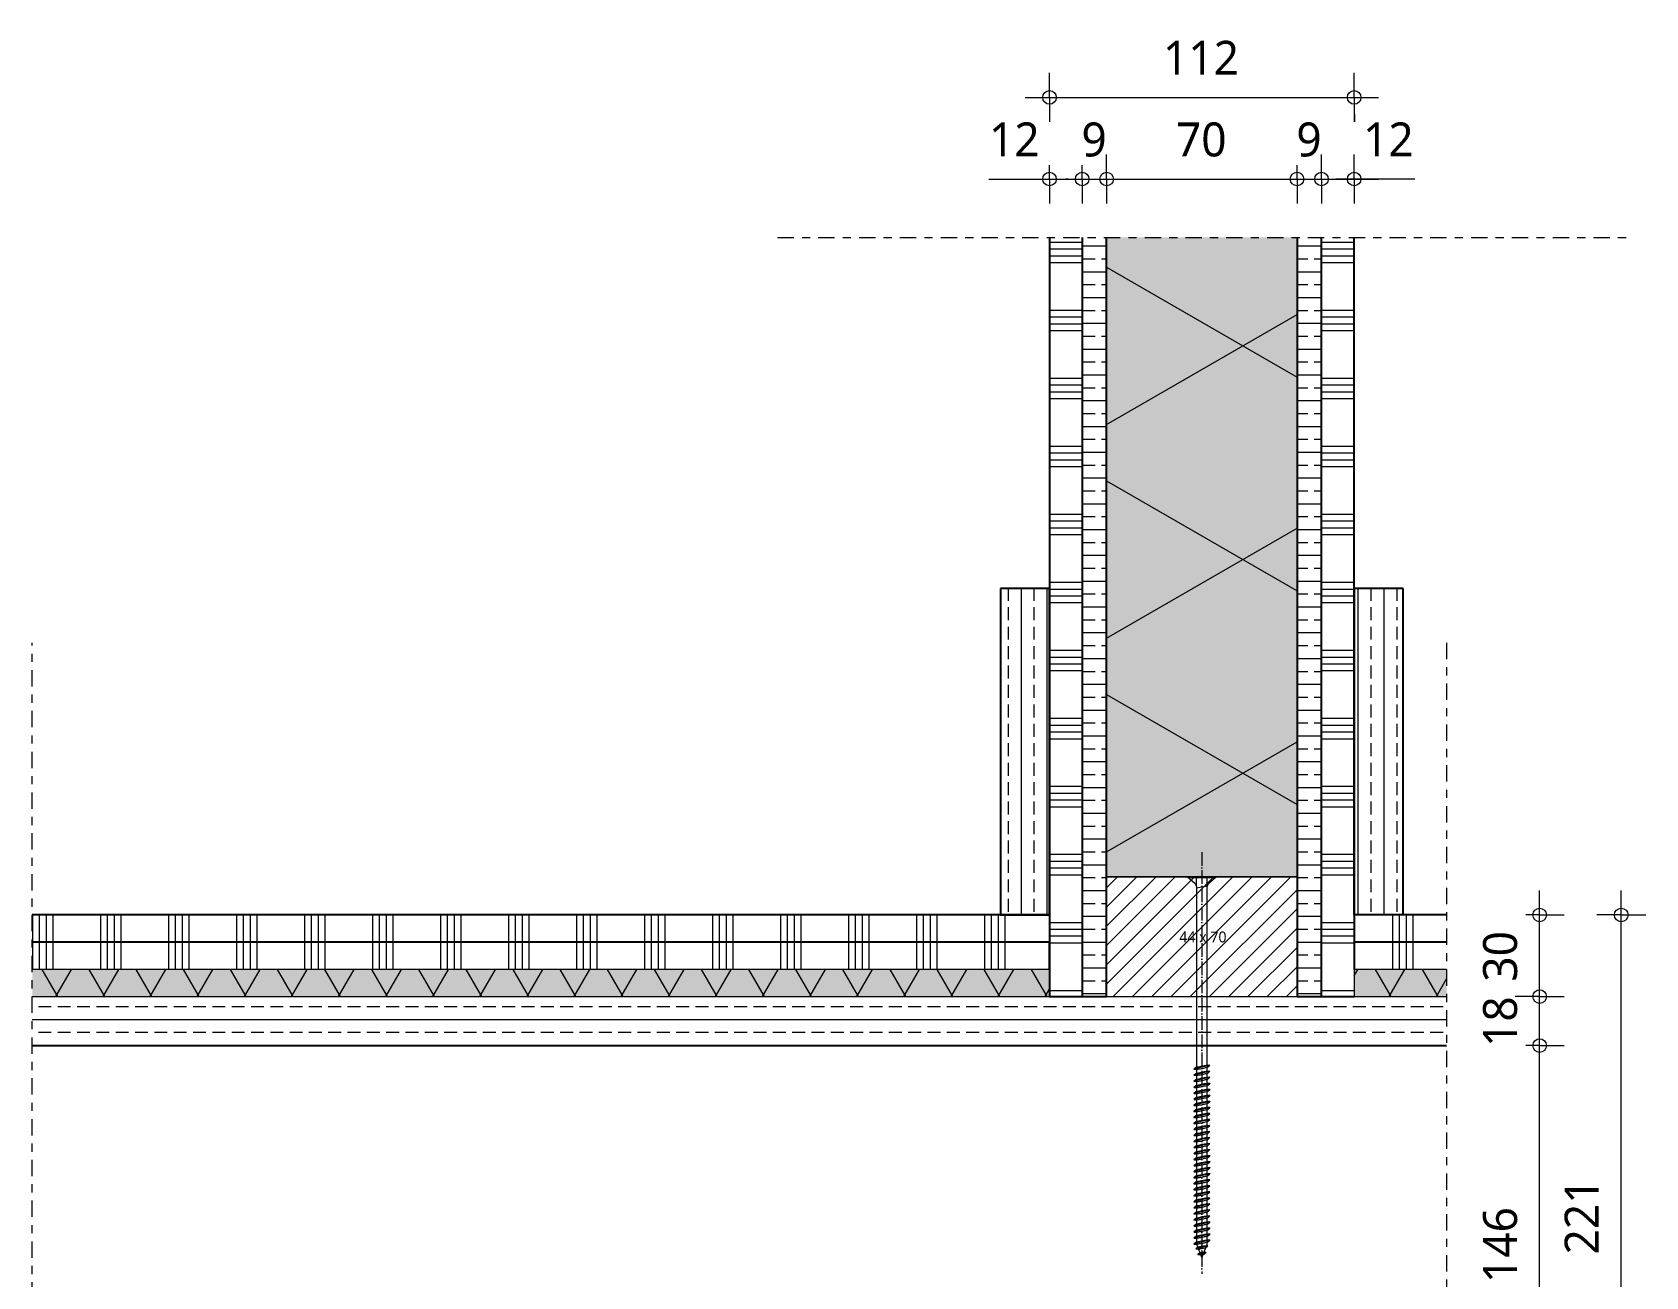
# Model space of a CAD drawing. Header units: millimetres. Extents: x 2927 to 18500, y -7154 to 6447.
# Drawn here: x 16010 to 16603, y -1213 to -755 of the extents above; entities that cross this region are included whole.
import ezdxf

# ---------------------------------------------------------------- set-up
doc = ezdxf.new("R2010")
doc.units = ezdxf.units.MM
doc.linetypes.add('MV_center', pattern=[15, 6, -3, 3, -3])
doc.linetypes.add('MV_hartlijn_staal', pattern=[6.6, 5, -0.8, 0, -0.8])
for name, color, linetype, lineweight in [('A-ANNO-DIMS', 211, 'Continuous', 13), ('A-ANNO-DIMS-5', 211, 'Continuous', 13), ('A-ANNO-NOTE', 131, 'Continuous', 18), ('A-DETL', 90, 'Continuous', 13), ('A-DETL-GENF', 92, 'Continuous', 18), ('A-DETL-MEDM', 33, 'Continuous', 18)]:
    doc.layers.add(name, color=color, linetype=linetype, lineweight=lineweight)
doc.styles.add('Segoe UI_1', font='segoeui.ttf', dxfattribs={"height": 4})
doc.styles.add('Segoe UI_3', font='segoeui.ttf', dxfattribs={"height": 12.5})
doc.dimstyles.new('2_5_mm', dxfattribs={"dimscale": 304.8, "dimtxt": 13.092049, "dimasz": 0.016404, "dimexe": 0.029528, "dimexo": 0.0625, "dimgap": 0.014764, "dimtad": 1, "dimdec": 0, "dimzin": 0, "dimdsep": 46, "dimtxsty": 'Segoe UI_3', "dimblk1": 'DOTBLANK', "dimblk2": 'DOTBLANK', "dimsah": 1, "dimcen": 0.09, "dimdle": 0.029528, "dimazin": 0, "dimtfac": 1, "dimtdec": 4, "dimtix": 1, "dimtmove": 0, "dimatfit": 3, "dimfxl": 0.029528, "dimfxlon": 1, "dimtvp": 1, "dimtfill": 1, "dimtolj": 1, "dimtzin": 0, "dimarcsym": 2})
doc.dimstyles.new('2_5_mm_2', dxfattribs={"dimscale": 304.8, "dimtxt": 13.092049, "dimasz": 0.016404, "dimexe": 0.029528, "dimexo": 0.0625, "dimgap": 0.014764, "dimtad": 1, "dimdec": 0, "dimzin": 0, "dimdsep": 46, "dimtxsty": 'Segoe UI_3', "dimblk1": 'DOTBLANK', "dimblk2": 'DOTBLANK', "dimsah": 1, "dimcen": 0.09, "dimdle": 0.029528, "dimazin": 0, "dimtfac": 1, "dimtdec": 4, "dimtix": 1, "dimtmove": 1, "dimatfit": 3, "dimfxl": 0.029528, "dimfxlon": 1, "dimtvp": 1, "dimtfill": 1, "dimtolj": 1, "dimtzin": 0, "dimarcsym": 2})
pattern_1 = [(90, (10, 0), (-25, 1e-15), []), (90, (12.5, 0), (-25, 1e-15), []), (90, (15, 0), (-25, 1e-15), []), (90, (17.5, 0), (-25, 1e-15), [])]
pattern_2 = [(0, (0, 0), (0, 9.476), []), (0, (0, 4.738), (0, 9.476), [4.738, -2.369])]
pattern_3 = [(0, (0, 10), (0, 25), []), (0, (0, 12.5), (0, 25), []), (0, (0, 15), (0, 25), []), (0, (0, 17.5), (0, 25), [])]
pattern_4 = [(90, (0, 0), (-9.525, 6e-16), []), (90, (4.763, 0), (-9.525, 6e-16), [4.762, -2.381])]

# ---------------------------------------------------------------- blocks, each defined once
blk = doc.blocks.new('42_isolatie - Type 1-4084855-Details Domera')
at = {"layer": 'A-DETL-GENF'}
blk.add_hatch(color=256, dxfattribs=at).paths.add_polyline_path([(470.28, 0.8), (470.28, 10.8), (96.28, 10.8), (96.28, 0.8), (301.43, 0.8)])
at = {"layer": 'A-DETL-GENF', "lineweight": 13}
h = blk.add_hatch(dxfattribs=at)
h.set_pattern_fill('FP_309', color=256, style=0, pattern_type=2)
h.set_pattern_definition([(60, (-2375.531, 120.812), (-12.99038, 7.5), []), (120, (-2375.531, 120.812), (-12.99038, -7.5), [])])
h.paths.add_polyline_path([(470.28, 0.8), (470.28, 10.8), (96.28, 10.8), (96.28, 0.8), (301.43, 0.8)])
at = {"layer": 'A-DETL-GENF'}
for p, q in [((470.28, 10.8), (96.28, 10.8)), ((470.28, 10.8), (96.28, 10.8)), ((470.28, 0.8), (470.28, 10.8)), ((96.28, 0.8), (470.28, 0.8)), ((96.28, 0.8), (470.28, 0.8))]:
    blk.add_line(p, q, dxfattribs=at)
blk = doc.blocks.new('NLRS_00_DI_maskeer - Type 1-4235179-Details Domera')
at = {"layer": 'A-DETL-GENF', "linetype": 'MV_center'}
blk.add_line((-100, 0), (321, 0), dxfattribs=at)
blk = doc.blocks.new('42_isolatie - Type 1-4084856-Details Domera')
at = {"layer": 'A-DETL-GENF'}
blk.add_hatch(color=256, dxfattribs=at).paths.add_polyline_path([(0.28, 0.8), (235.28, 0.8), (235.28, 70.8), (0.28, 70.8)])
at = {"layer": 'A-DETL-GENF', "lineweight": 13}
h = blk.add_hatch(dxfattribs=at)
h.set_pattern_fill('FP_63', color=256, style=0, pattern_type=2)
h.set_pattern_definition([(60, (32.3, 205.2), (-58.89, 34), []), (120, (32.3, 205.2), (-58.89, -34), [])])
h.paths.add_polyline_path([(0.28, 0.8), (235.28, 0.8), (235.28, 70.8), (0.28, 70.8)])
at = {"layer": 'A-DETL-GENF'}
blk.add_line((0.28, 70.8), (0.28, 0.8), dxfattribs=at)
blk = doc.blocks.new('00 hout rechthoekig - 44x70-V289-Details Domera')
at = {"layer": 'A-DETL-GENF', "lineweight": 13}
h = blk.add_hatch(dxfattribs=at)
h.set_pattern_fill('FP_349', color=256, style=0, pattern_type=2)
h.set_pattern_definition([(45, (-16404.834, 1065.764), (-3.5355339, 3.5355339), [])])
h.paths.add_polyline_path([(70, -44), (70, 0), (0, 0), (0, -44)])
at = {"layer": 'A-DETL-MEDM'}
for p, q in [((70, 0), (0, 0)), ((0, -44), (70, -44))]:
    blk.add_line(p, q, dxfattribs=at)
blk = doc.blocks.new('28 schroeven 2D - Verzonken schroef 6_0x140mm-3218139-Details Domera')
at = {"layer": 'A-DETL-GENF', "linetype": 'MV_hartlijn_staal', "lineweight": 13}
blk.add_line((0, 9.1), (0, -145.9), dxfattribs=at)
at = {"layer": 'A-DETL-GENF', "lineweight": 5}
for p, q in [((-5.4, 0), (5.4, 0)), ((-2.54, -2.4), (-5.4, 0)), ((5.4, 0), (2.54, -2.4)), ((-5.04, -0.3), (5.04, -0.3)), ((-2, -4), (2.03, -3.26)), ((-2, -3.55), (-2, -135)), ((2, -135), (2, -3.55)), ((3, -69.24), (-3, -70.64)), ((-3, -70.64), (-2.25, -70)), ((2.25, -69.88), (3, -69.24)), ((3, -71.46), (-3, -72.86)), ((-3, -72.86), (-2.25, -72.22)), ((3, -73.67), (-3, -75.07)), ((-3, -75.07), (-2.25, -74.43)), ((3, -75.89), (-3, -77.29)), ((-3, -77.29), (-2.25, -76.65)), ((2.25, -72.1), (3, -71.46)), ((2.25, -74.31), (3, -73.67)), ((2.25, -76.53), (3, -75.89)), ((3, -78.11), (-3, -79.5)), ((-3, -79.5), (-2.25, -78.86)), ((3, -80.32), (-3, -81.72)), ((-3, -81.72), (-2.25, -81.08)), ((3, -82.54), (-3, -83.93)), ((2.25, -78.75), (3, -78.11)), ((2.25, -80.96), (3, -80.32)), ((2.25, -83.18), (3, -82.54)), ((-3, -83.93), (-2.25, -83.29)), ((3, -84.75), (-3, -86.15)), ((-3, -86.15), (-2.25, -85.51)), ((3, -86.97), (-3, -88.37)), ((-3, -88.37), (-2.25, -87.73)), ((2.25, -85.39), (3, -84.75)), ((2.25, -87.61), (3, -86.97)), ((3, -89.18), (-3, -90.58)), ((-3, -90.58), (-2.25, -89.94)), ((3, -91.4), (-3, -92.8)), ((-3, -92.8), (-2.25, -92.16)), ((3, -93.62), (-3, -95.01)), ((-3, -95.01), (-2.25, -94.37)), ((2.25, -89.82), (3, -89.18)), ((2.25, -92.04), (3, -91.4)), ((2.25, -94.26), (3, -93.62)), ((3, -95.83), (-3, -97.23)), ((-3, -97.23), (-2.25, -96.59)), ((3, -98.05), (-3, -99.44)), ((-3, -99.44), (-2.25, -98.8)), ((3, -100.26), (-3, -101.66)), ((2.25, -96.47), (3, -95.83)), ((2.25, -98.69), (3, -98.05)), ((2.25, -100.9), (3, -100.26)), ((-3, -101.66), (-2.25, -101.02)), ((3, -102.48), (-3, -103.87)), ((-3, -103.87), (-2.25, -103.23)), ((3, -104.69), (-3, -106.09)), ((-3, -106.09), (-2.25, -105.45)), ((2.25, -103.12), (3, -102.48)), ((2.25, -105.33), (3, -104.69)), ((3, -106.91), (-3, -108.31)), ((-3, -108.31), (-2.25, -107.67)), ((3, -109.12), (-3, -110.52)), ((-3, -110.52), (-2.25, -109.88)), ((3, -111.34), (-3, -112.74)), ((-3, -112.74), (-2.25, -112.1)), ((2.25, -107.55), (3, -106.91)), ((2.25, -109.76), (3, -109.12)), ((2.25, -111.98), (3, -111.34)), ((3, -113.56), (-3, -114.95)), ((-3, -114.95), (-2.25, -114.31)), ((3, -115.77), (-3, -117.17)), ((-3, -117.17), (-2.25, -116.53)), ((3, -117.99), (-3, -119.38)), ((2.25, -114.2), (3, -113.56)), ((2.25, -116.41), (3, -115.77)), ((2.25, -118.63), (3, -117.99)), ((-3, -119.38), (-2.25, -118.74)), ((3, -120.2), (-3, -121.6)), ((-3, -121.6), (-2.25, -120.96)), ((3, -122.42), (-3, -123.82)), ((-3, -123.82), (-2.25, -123.18)), ((2.25, -120.84), (3, -120.2)), ((2.25, -123.06), (3, -122.42)), ((3, -124.63), (-3, -126.03)), ((-3, -126.03), (-2.25, -125.39)), ((3, -126.85), (-3, -128.25)), ((-3, -128.25), (-2.25, -127.61)), ((3, -129.07), (-3, -130.46)), ((-3, -130.46), (-2.25, -129.82)), ((2.25, -125.27), (3, -124.63)), ((2.25, -127.49), (3, -126.85)), ((2.25, -129.71), (3, -129.07)), ((3, -131.28), (-3, -132.68)), ((-3, -132.68), (-2.25, -132.04)), ((3, -133.5), (-3, -134.89)), ((-3, -134.89), (-2.25, -134.25)), ((2.26, -135.61), (-2.26, -136.66)), ((-2.26, -136.66), (-1.51, -136.02)), ((-2, -135), (0, -140)), ((0, -140), (2, -135)), ((1.51, -136.25), (2.26, -135.61)), ((2.25, -131.92), (3, -131.28)), ((2.25, -134.14), (3, -133.5)), ((1.52, -138), (-1.52, -138.71)), ((-1.52, -138.71), (-0.77, -138.07)), ((0.77, -138.64), (1.52, -138))]:
    blk.add_line(p, q, dxfattribs=at)
at = {"layer": 'A-DETL-GENF'}
for p, q in [((-2, -3.55), (-2, 0)), ((2, -3.55), (2, 0))]:
    blk.add_line(p, q, dxfattribs=at)
at = {"layer": 'A-DETL-GENF', "lineweight": 5}
for centre, start, end in [((-3.5, -3.55), 360, 50), ((3.5, -3.55), 130, 180)]:
    blk.add_arc(centre, 1.5, start, end, dxfattribs=at)
for points in [[(-3, -70.64), (-2.17, -70.99), (2.25, -69.88)], [(-2.25, -70), (2.66, -68.91), (3, -69.24)], [(-3, -72.86), (-2.17, -73.2), (2.25, -72.1)], [(-3, -75.07), (-2.17, -75.42), (2.25, -74.31)], [(-3, -77.29), (-2.17, -77.63), (2.25, -76.53)], [(-2.25, -72.22), (2.66, -71.12), (3, -71.46)], [(-2.25, -74.43), (2.66, -73.34), (3, -73.67)], [(-2.25, -76.65), (2.66, -75.55), (3, -75.89)], [(-3, -79.5), (-2.17, -79.85), (2.25, -78.75)], [(-3, -81.72), (-2.17, -82.07), (2.25, -80.96)], [(-2.25, -78.86), (2.66, -77.77), (3, -78.11)], [(-2.25, -81.08), (2.66, -79.98), (3, -80.32)], [(-2.25, -83.29), (2.66, -82.2), (3, -82.54)], [(-3, -83.93), (-2.17, -84.28), (2.25, -83.18)], [(-3, -86.15), (-2.17, -86.5), (2.25, -85.39)], [(-3, -88.37), (-2.17, -88.71), (2.25, -87.61)], [(-2.25, -85.51), (2.66, -84.42), (3, -84.75)], [(-2.25, -87.73), (2.66, -86.63), (3, -86.97)], [(-3, -90.58), (-2.17, -90.93), (2.25, -89.82)], [(-3, -92.8), (-2.17, -93.14), (2.25, -92.04)], [(-3, -95.01), (-2.17, -95.36), (2.25, -94.26)], [(-2.25, -89.94), (2.66, -88.85), (3, -89.18)], [(-2.25, -92.16), (2.66, -91.06), (3, -91.4)], [(-2.25, -94.37), (2.66, -93.28), (3, -93.62)], [(-3, -97.23), (-2.17, -97.57), (2.25, -96.47)], [(-3, -99.44), (-2.17, -99.79), (2.25, -98.69)], [(-2.25, -96.59), (2.66, -95.49), (3, -95.83)], [(-2.25, -98.8), (2.66, -97.71), (3, -98.05)], [(-2.25, -101.02), (2.66, -99.93), (3, -100.26)], [(-3, -101.66), (-2.17, -102.01), (2.25, -100.9)], [(-3, -103.87), (-2.17, -104.22), (2.25, -103.12)], [(-3, -106.09), (-2.17, -106.44), (2.25, -105.33)], [(-2.25, -103.23), (2.66, -102.14), (3, -102.48)], [(-2.25, -105.45), (2.66, -104.36), (3, -104.69)], [(-3, -108.31), (-2.17, -108.65), (2.25, -107.55)], [(-3, -110.52), (-2.17, -110.87), (2.25, -109.76)], [(-3, -112.74), (-2.17, -113.08), (2.25, -111.98)], [(-2.25, -107.67), (2.66, -106.57), (3, -106.91)], [(-2.25, -109.88), (2.66, -108.79), (3, -109.12)], [(-2.25, -112.1), (2.66, -111), (3, -111.34)], [(-3, -114.95), (-2.17, -115.3), (2.25, -114.2)], [(-3, -117.17), (-2.17, -117.52), (2.25, -116.41)], [(-3, -119.38), (-2.17, -119.73), (2.25, -118.63)], [(-2.25, -114.31), (2.66, -113.22), (3, -113.56)], [(-2.25, -116.53), (2.66, -115.44), (3, -115.77)], [(-2.25, -118.74), (2.66, -117.65), (3, -117.99)], [(-3, -121.6), (-2.17, -121.95), (2.25, -120.84)], [(-3, -123.82), (-2.17, -124.16), (2.25, -123.06)], [(-2.25, -120.96), (2.66, -119.87), (3, -120.2)], [(-2.25, -123.18), (2.66, -122.08), (3, -122.42)], [(-2.25, -125.39), (2.66, -124.3), (3, -124.63)], [(-3, -126.03), (-2.17, -126.38), (2.25, -125.27)], [(-3, -128.25), (-2.17, -128.59), (2.25, -127.49)], [(-3, -130.46), (-2.17, -130.81), (2.25, -129.71)], [(-2.25, -127.61), (2.66, -126.51), (3, -126.85)], [(-2.25, -129.82), (2.66, -128.73), (3, -129.07)], [(-3, -132.68), (-2.17, -133.03), (2.25, -131.92)], [(-3, -134.89), (-2.17, -135.24), (2.25, -134.14)], [(-2.26, -136.66), (-1.67, -136.92), (1.51, -136.25)], [(-2.25, -132.04), (2.66, -130.94), (3, -131.28)], [(-2.25, -134.25), (2.66, -133.16), (3, -133.5)], [(-1.51, -136.02), (2.02, -135.36), (2.26, -135.61)], [(-1.52, -138.71), (-1.18, -138.9), (0.77, -138.64)], [(-0.77, -138.07), (1.39, -137.84), (1.52, -138)]]:
    blk.add_open_spline(points, degree=2, dxfattribs=at)
blk = doc.blocks.new('NLRS_00_DI_maskeer - Type 1-4234802-Details Domera')
at = {"layer": 'A-DETL-GENF', "linetype": 'MV_center'}
blk.add_line((212, 0), (-100, 0), dxfattribs=at)
blk = doc.blocks.new('42_isolatie - Type 1-4084893-Details Domera')
at = {"layer": 'A-DETL-GENF'}
blk.add_hatch(color=256, dxfattribs=at).paths.add_polyline_path([(159.28, -0.8), (159.28, -10.8), (193.28, -10.8), (193.28, -0.8)])
at = {"layer": 'A-DETL-GENF', "lineweight": 13}
h = blk.add_hatch(dxfattribs=at)
h.set_pattern_fill('FP_56', color=256, style=0, pattern_type=2)
h.set_pattern_definition([(300, (-2375.531, -120.812), (-12.99038, -7.5), []), (240, (-2375.531, -120.812), (-12.99038, 7.5), [])])
h.paths.add_polyline_path([(159.28, -0.8), (159.28, -10.8), (193.28, -10.8), (193.28, -0.8)])
at = {"layer": 'A-DETL-GENF'}
for p, q in [((193.28, -0.8), (159.28, -0.8)), ((193.28, -0.8), (159.28, -0.8)), ((193.28, -10.8), (193.28, -0.8)), ((193.28, -10.8), (193.28, -0.8)), ((159.28, -10.8), (193.28, -10.8)), ((159.28, -10.8), (193.28, -10.8))]:
    blk.add_line(p, q, dxfattribs=at)
blk = doc.blocks.new('NLRS_00_DI_maskeer - Type 1-4235177-Details Domera')
at = {"layer": 'A-DETL-GENF', "linetype": 'MV_center'}
blk.add_line((321, 0), (-100, 0), dxfattribs=at)
blk = doc.blocks.new('DIMBLOCK317-Details Domera')
at = {"layer": 'A-ANNO-DIMS-5'}
for p, q in [((16564.03, -1127.76), (16555.03, -1127.76)), ((16564.03, -1273.76), (16564.03, -1127.76)), ((16564.03, -1127.76), (16573.03, -1127.76)), ((16564.03, -1273.76), (16555.03, -1273.76)), ((16564.03, -1273.76), (16573.03, -1273.76))]:
    blk.add_line(p, q, dxfattribs=at)
for centre in [(16564.03, -1127.76), (16564.03, -1273.76)]:
    blk.add_circle(centre, 2.5, dxfattribs=at)
at = {"layer": 'A-ANNO-DIMS-5', "color": 0, "insert": (16543.22, -1215.05), "char_height": 12.5, "width": 34.2774, "attachment_point": 1, "rotation": 90, "line_spacing_factor": 1.142579, "style": 'Segoe UI_3', "bg_fill": 3, "box_fill_scale": 1.25, "bg_fill_color": 9, "bg_fill_true_color": 13158600, "bg_fill_transparency": 0}
blk.add_mtext('146', dxfattribs=at)
blk = doc.blocks.new('_DotBlank')
at = {"color": 0, "linetype": 'ByBlock', "lineweight": -2}
blk.add_line((-0.5, 0), (-1, 0), dxfattribs=at)
blk.add_circle((0, 0), 0.5, dxfattribs=at)
blk = doc.blocks.new('DIMBLOCK318-Details Domera')
at = {"layer": 'A-ANNO-DIMS-5'}
for p, q in [((16564.03, -1109.76), (16555.03, -1109.76)), ((16564.03, -1127.76), (16564.03, -1109.76)), ((16564.03, -1109.76), (16573.03, -1109.76)), ((16564.03, -1127.76), (16555.03, -1127.76)), ((16564.03, -1127.76), (16573.03, -1127.76))]:
    blk.add_line(p, q, dxfattribs=at)
for centre in [(16564.03, -1109.76), (16564.03, -1127.76)]:
    blk.add_circle(centre, 2.5, dxfattribs=at)
at = {"layer": 'A-ANNO-DIMS-5', "color": 0, "insert": (16543.22, -1128.29), "char_height": 12.5, "width": 22.8516, "attachment_point": 1, "rotation": 90, "line_spacing_factor": 1.142579, "style": 'Segoe UI_3', "bg_fill": 3, "box_fill_scale": 1.25, "bg_fill_color": 9, "bg_fill_true_color": 13158600, "bg_fill_transparency": 0}
blk.add_mtext('18', dxfattribs=at)
blk = doc.blocks.new('DIMBLOCK319-Details Domera')
at = {"layer": 'A-ANNO-DIMS-5'}
for p, q in [((16564.03, -1109.76), (16564.03, -1070.76)), ((16564.03, -1079.76), (16555.03, -1079.76)), ((16564.03, -1079.76), (16573.03, -1079.76)), ((16564.03, -1109.76), (16555.03, -1109.76)), ((16564.03, -1109.76), (16573.03, -1109.76))]:
    blk.add_line(p, q, dxfattribs=at)
for centre in [(16564.03, -1079.76), (16564.03, -1109.76)]:
    blk.add_circle(centre, 2.5, dxfattribs=at)
at = {"layer": 'A-ANNO-DIMS-5', "color": 0, "insert": (16543.22, -1104.29), "char_height": 12.5, "width": 22.8516, "attachment_point": 1, "rotation": 90, "line_spacing_factor": 1.142579, "style": 'Segoe UI_3', "bg_fill": 3, "box_fill_scale": 1.25, "bg_fill_color": 9, "bg_fill_true_color": 13158600, "bg_fill_transparency": 0}
blk.add_mtext('30', dxfattribs=at)
blk = doc.blocks.new('DIMBLOCK348-Details Domera')
at = {"layer": 'A-ANNO-DIMS-5'}
for p, q in [((16383.83, -809.32), (16383.83, -800.32)), ((16395.83, -809.32), (16395.83, -800.32)), ((16361.58, -809.32), (16390.63, -809.32)), ((16374.83, -809.32), (16395.83, -809.32)), ((16383.83, -809.32), (16383.83, -818.32)), ((16390.63, -809.32), (16389.83, -809.32)), ((16395.83, -809.32), (16395.83, -818.32))]:
    blk.add_line(p, q, dxfattribs=at)
for centre in [(16383.83, -809.32), (16395.83, -809.32)]:
    blk.add_circle(centre, 2.5, dxfattribs=at)
at = {"layer": 'A-ANNO-DIMS-5', "color": 0, "insert": (16361.58, -788.51), "char_height": 12.5, "width": 22.8516, "attachment_point": 1, "line_spacing_factor": 1.142579, "style": 'Segoe UI_3', "bg_fill": 3, "box_fill_scale": 1.25, "bg_fill_color": 9, "bg_fill_true_color": 13158600, "bg_fill_transparency": 0}
blk.add_mtext('12', dxfattribs=at)
blk = doc.blocks.new('DIMBLOCK349-Details Domera')
at = {"layer": 'A-ANNO-DIMS-5'}
for p, q in [((16395.83, -809.32), (16395.83, -800.32)), ((16404.83, -809.32), (16404.83, -800.32)), ((16395.83, -809.32), (16404.83, -809.32)), ((16395.83, -809.32), (16395.83, -818.32)), ((16404.83, -809.32), (16404.83, -818.32))]:
    blk.add_line(p, q, dxfattribs=at)
for centre in [(16395.83, -809.32), (16404.83, -809.32)]:
    blk.add_circle(centre, 2.5, dxfattribs=at)
at = {"layer": 'A-ANNO-DIMS-5', "color": 0, "insert": (16395.57, -788.51), "char_height": 12.5, "width": 11.4258, "attachment_point": 1, "line_spacing_factor": 1.142579, "style": 'Segoe UI_3', "bg_fill": 3, "box_fill_scale": 1.25, "bg_fill_color": 9, "bg_fill_true_color": 13158600, "bg_fill_transparency": 0}
blk.add_mtext('9', dxfattribs=at)
blk = doc.blocks.new('DIMBLOCK350-Details Domera')
at = {"layer": 'A-ANNO-DIMS-5'}
for p, q in [((16404.83, -809.32), (16404.83, -800.32)), ((16474.83, -809.32), (16474.83, -800.32)), ((16404.83, -809.32), (16474.83, -809.32)), ((16404.83, -809.32), (16404.83, -818.32)), ((16474.83, -809.32), (16474.83, -818.32))]:
    blk.add_line(p, q, dxfattribs=at)
for centre in [(16404.83, -809.32), (16474.83, -809.32)]:
    blk.add_circle(centre, 2.5, dxfattribs=at)
at = {"layer": 'A-ANNO-DIMS-5', "color": 0, "insert": (16430.31, -788.51), "char_height": 12.5, "width": 22.8516, "attachment_point": 1, "line_spacing_factor": 1.142579, "style": 'Segoe UI_3', "bg_fill": 3, "box_fill_scale": 1.25, "bg_fill_color": 9, "bg_fill_true_color": 13158600, "bg_fill_transparency": 0}
blk.add_mtext('70', dxfattribs=at)
blk = doc.blocks.new('DIMBLOCK351-Details Domera')
at = {"layer": 'A-ANNO-DIMS-5'}
for p, q in [((16474.83, -809.32), (16474.83, -800.32)), ((16483.83, -809.32), (16483.83, -800.32)), ((16474.83, -809.32), (16483.83, -809.32)), ((16474.83, -809.32), (16474.83, -818.32)), ((16483.83, -809.32), (16483.83, -818.32))]:
    blk.add_line(p, q, dxfattribs=at)
for centre in [(16474.83, -809.32), (16483.83, -809.32)]:
    blk.add_circle(centre, 2.5, dxfattribs=at)
at = {"layer": 'A-ANNO-DIMS-5', "color": 0, "insert": (16474.57, -788.51), "char_height": 12.5, "width": 11.4258, "attachment_point": 1, "line_spacing_factor": 1.142579, "style": 'Segoe UI_3', "bg_fill": 3, "box_fill_scale": 1.25, "bg_fill_color": 9, "bg_fill_true_color": 13158600, "bg_fill_transparency": 0}
blk.add_mtext('9', dxfattribs=at)
blk = doc.blocks.new('DIMBLOCK352-Details Domera')
at = {"layer": 'A-ANNO-DIMS-5'}
for p, q in [((16483.83, -809.32), (16483.83, -800.32)), ((16495.83, -809.32), (16495.83, -800.32)), ((16483.83, -809.32), (16504.83, -809.32)), ((16483.83, -809.32), (16483.83, -818.32)), ((16489.1, -809.32), (16489.83, -809.32)), ((16518.14, -809.32), (16489.1, -809.32)), ((16495.83, -809.32), (16495.83, -818.32))]:
    blk.add_line(p, q, dxfattribs=at)
for centre in [(16483.83, -809.32), (16495.83, -809.32)]:
    blk.add_circle(centre, 2.5, dxfattribs=at)
at = {"layer": 'A-ANNO-DIMS-5', "color": 0, "insert": (16499.1, -788.51), "char_height": 12.5, "width": 22.8516, "attachment_point": 1, "line_spacing_factor": 1.142579, "style": 'Segoe UI_3', "bg_fill": 3, "box_fill_scale": 1.25, "bg_fill_color": 9, "bg_fill_true_color": 13158600, "bg_fill_transparency": 0}
blk.add_mtext('12', dxfattribs=at)
blk = doc.blocks.new('DIMBLOCK367-Details Domera')
at = {"layer": 'A-ANNO-DIMS-5'}
for p, q in [((16383.83, -779.32), (16383.83, -770.32)), ((16495.83, -779.32), (16495.83, -770.32)), ((16374.83, -779.32), (16504.83, -779.32)), ((16383.83, -779.32), (16383.83, -788.32)), ((16495.83, -779.32), (16495.83, -788.32))]:
    blk.add_line(p, q, dxfattribs=at)
for centre in [(16383.83, -779.32), (16495.83, -779.32)]:
    blk.add_circle(centre, 2.5, dxfattribs=at)
at = {"layer": 'A-ANNO-DIMS-5', "color": 0, "insert": (16425.55, -758.51), "char_height": 12.5, "width": 34.2774, "attachment_point": 1, "line_spacing_factor": 1.142579, "style": 'Segoe UI_3', "bg_fill": 3, "box_fill_scale": 1.25, "bg_fill_color": 9, "bg_fill_true_color": 13158600, "bg_fill_transparency": 0}
blk.add_mtext('112', dxfattribs=at)
blk = doc.blocks.new('DIMBLOCK368-Details Domera')
at = {"layer": 'A-ANNO-DIMS-5'}
for p, q in [((16594.03, -1309.76), (16594.03, -1070.76)), ((16594.03, -1079.76), (16585.03, -1079.76)), ((16594.03, -1079.76), (16603.03, -1079.76)), ((16594.03, -1300.76), (16585.03, -1300.76)), ((16594.03, -1300.76), (16603.03, -1300.76))]:
    blk.add_line(p, q, dxfattribs=at)
for centre in [(16594.03, -1079.76), (16594.03, -1300.76)]:
    blk.add_circle(centre, 2.5, dxfattribs=at)
at = {"layer": 'A-ANNO-DIMS-5', "color": 0, "insert": (16573.22, -1204.55), "char_height": 12.5, "width": 34.2774, "attachment_point": 1, "rotation": 90, "line_spacing_factor": 1.142579, "style": 'Segoe UI_3', "bg_fill": 3, "box_fill_scale": 1.25, "bg_fill_color": 9, "bg_fill_true_color": 13158600, "bg_fill_transparency": 0}
blk.add_mtext('221', dxfattribs=at)

msp = doc.modelspace()

# ---------------------------------------------------------------- hatches: boundary and pattern name
at = {"layer": 'A-DETL-GENF', "lineweight": 13}
h = msp.add_hatch(dxfattribs=at)
h.set_pattern_fill('FP_144', color=253, style=0, pattern_type=2)
h.set_pattern_definition(pattern_3)
h.paths.add_polyline_path([(16395.83, -1109.76), (16395.83, -830.76), (16383.83, -830.76), (16383.83, -1109.76)])
h = msp.add_hatch(dxfattribs=at)
h.set_pattern_fill('FP_4', color=250, style=0, pattern_type=2)
h.set_pattern_definition(pattern_2)
h.paths.add_polyline_path([(16404.83, -1109.76), (16404.83, -830.76), (16395.83, -830.76), (16395.83, -1109.76)])
h = msp.add_hatch(dxfattribs=at)
h.set_pattern_fill('FP_4', color=250, style=0, pattern_type=2)
h.set_pattern_definition(pattern_2)
h.paths.add_polyline_path([(16483.83, -1109.76), (16483.83, -830.76), (16474.83, -830.76), (16474.83, -1109.76)])
h = msp.add_hatch(dxfattribs=at)
h.set_pattern_fill('FP_144', color=253, style=0, pattern_type=2)
h.set_pattern_definition(pattern_3)
h.paths.add_polyline_path([(16495.83, -1109.76), (16495.83, -830.76), (16483.83, -830.76), (16483.83, -1109.76)])
h = msp.add_hatch(dxfattribs=at)
h.set_pattern_fill('FP_253', color=250, style=0, pattern_type=2)
h.set_pattern_definition(pattern_4)
h.paths.add_polyline_path([(16383.83, -1079.76), (16383.83, -959.76), (16365.83, -959.76), (16365.83, -1079.76)])
h = msp.add_hatch(dxfattribs=at)
h.set_pattern_fill('FP_253', color=250, style=0, pattern_type=2)
h.set_pattern_definition(pattern_4)
h.paths.add_polyline_path([(16513.83, -1079.76), (16513.83, -959.76), (16495.83, -959.76), (16495.83, -1079.76)])
h = msp.add_hatch(dxfattribs=at)
h.set_pattern_fill('FP_6', color=253, style=0, pattern_type=2)
h.set_pattern_definition(pattern_1)
h.paths.add_polyline_path([(16383.83, -1089.76), (16383.83, -1079.76), (16009.83, -1079.76), (16009.83, -1089.76), (16214.99, -1089.76)])
h = msp.add_hatch(dxfattribs=at)
h.set_pattern_fill('FP_6', color=253, style=0, pattern_type=2)
h.set_pattern_definition(pattern_1)
h.paths.add_polyline_path([(16495.83, -1089.76), (16529.83, -1089.76), (16529.83, -1079.76), (16495.83, -1079.76)])
h = msp.add_hatch(dxfattribs=at)
h.set_pattern_fill('FP_6', color=253, style=0, pattern_type=2)
h.set_pattern_definition(pattern_1)
h.paths.add_polyline_path([(16383.83, -1099.76), (16383.83, -1089.76), (16009.83, -1089.76), (16009.83, -1099.76), (16214.99, -1099.76)])
h = msp.add_hatch(dxfattribs=at)
h.set_pattern_fill('FP_6', color=253, style=0, pattern_type=2)
h.set_pattern_definition(pattern_1)
h.paths.add_polyline_path([(16495.83, -1099.76), (16529.83, -1099.76), (16529.83, -1089.76), (16495.83, -1089.76)])
h = msp.add_hatch(dxfattribs=at)
h.set_pattern_fill('FP_4', color=250, style=0, pattern_type=2)
h.set_pattern_definition(pattern_2)
h.paths.add_polyline_path([(16495.83, -1127.76), (16529.83, -1127.76), (16529.83, -1109.76), (16009.83, -1109.76), (16009.83, -1127.76), (16483.83, -1127.76)])

# ---------------------------------------------------------------- linework, layer by layer
at = {"layer": 'A-DETL', "lineweight": 25}
for p, q in [((16383.83, -830.76), (16383.83, -1109.76)), ((16395.83, -830.76), (16395.83, -1109.76)), ((16404.83, -1109.76), (16404.83, -830.76)), ((16474.83, -830.76), (16474.83, -1109.76)), ((16483.83, -1109.76), (16483.83, -830.76)), ((16495.83, -1079.76), (16495.83, -830.76)), ((16383.83, -959.76), (16365.83, -959.76)), ((16365.83, -959.76), (16365.83, -1079.76)), ((16383.83, -1079.76), (16383.83, -959.76)), ((16495.83, -959.76), (16495.83, -1079.76)), ((16513.83, -959.76), (16495.83, -959.76)), ((16513.83, -1079.76), (16513.83, -959.76)), ((16383.83, -1079.76), (16009.83, -1079.76)), ((16365.83, -1079.76), (16383.83, -1079.76)), ((16529.83, -1079.76), (16495.83, -1079.76)), ((16495.83, -1079.76), (16495.83, -1089.76)), ((16383.83, -1089.76), (16009.83, -1089.76)), ((16383.83, -1099.76), (16383.83, -1089.76)), ((16529.83, -1089.76), (16495.83, -1089.76)), ((16495.83, -1089.76), (16495.83, -1099.76)), ((16383.83, -1109.76), (16395.83, -1109.76)), ((16395.83, -1109.76), (16404.83, -1109.76)), ((16474.83, -1109.76), (16483.83, -1109.76)), ((16483.83, -1109.76), (16495.83, -1109.76)), ((16009.83, -1127.76), (16529.83, -1127.76))]:
    msp.add_line(p, q, dxfattribs=at)

# ---------------------------------------------------------------- block references
at = {"layer": 'A-DETL-GENF', "linetype": 'MV_center'}
for name, p, rotation in [('NLRS_00_DI_maskeer - Type 1-4234802-Details Domera', (16495.83, -830.76), 180), ('NLRS_00_DI_maskeer - Type 1-4235179-Details Domera', (16009.83, -1300.76), 89.99999999999991), ('NLRS_00_DI_maskeer - Type 1-4235177-Details Domera', (16529.83, -1300.76), 90.0000000000001)]:
    msp.add_blockref(name, p, dxfattribs=dict(at, rotation=rotation))
at = {"layer": 'A-DETL-GENF'}
for name, p, rotation in [('42_isolatie - Type 1-4084856-Details Domera', (16475.63, -1066.04), 89.99999999999991), ('42_isolatie - Type 1-4084893-Details Domera', (16689.11, -1110.56), 180)]:
    msp.add_blockref(name, p, dxfattribs=dict(at, rotation=rotation))
for name, p in [('28 schroeven 2D - Verzonken schroef 6_0x140mm-3218139-Details Domera', (16439.83, -1065.76)), ('42_isolatie - Type 1-4084855-Details Domera', (15913.56, -1110.56))]:
    msp.add_blockref(name, p, dxfattribs=at)
at = {"layer": 'A-DETL-MEDM'}
msp.add_blockref('00 hout rechthoekig - 44x70-V289-Details Domera', (16404.83, -1065.76), dxfattribs=at)

# ---------------------------------------------------------------- texts
at = {"layer": 'A-ANNO-NOTE', "lineweight": 13, "insert": (16431.53, -1085.85), "char_height": 4, "width": 23.6498, "attachment_point": 1, "style": 'Segoe UI_1'}
msp.add_mtext('44 x 70', dxfattribs=at)

# ---------------------------------------------------------------- dimensions: what is measured, and where the dimension line sits
at = {"layer": 'A-ANNO-DIMS'}
dim = msp.add_linear_dim(base=(16395.83, -809.32), p1=(16383.83, -818.32), p2=(16395.83, -818.32), dimstyle='2_5_mm_2', override={"dimpost": '<>', "dimfxl": 12}, dxfattribs=at)
dim.commit()
dim.dimension.update_dxf_attribs({"geometry": 'DIMBLOCK348-Details Domera', "text_midpoint": (16373.01, -796.84), "dimtype": 160})
dim = msp.add_linear_dim(base=(16564.03, -1127.76), p1=(16555.03, -1273.76), p2=(16555.03, -1127.76), angle=90, dimstyle='2_5_mm', override={"dimpost": '<>', "dimfxl": 146}, dxfattribs=at)
dim.commit()
dim.dimension.update_dxf_attribs({"geometry": 'DIMBLOCK317-Details Domera', "text_midpoint": (16553.03, -1200.76)})

# ---------------------------------------------------------------- next in the draw order: dimensions: what is measured, and where the dimension line sits
dim = msp.add_linear_dim(base=(16404.83, -809.32), p1=(16395.83, -818.32), p2=(16404.83, -818.32), dimstyle='2_5_mm', override={"dimpost": '<>', "dimfxl": 9}, dxfattribs=at)
dim.commit()
dim.dimension.update_dxf_attribs({"geometry": 'DIMBLOCK349-Details Domera', "text_midpoint": (16400.33, -798.35)})
dim = msp.add_linear_dim(base=(16564.03, -1109.76), p1=(16555.03, -1127.76), p2=(16555.03, -1109.76), angle=90, dimstyle='2_5_mm', override={"dimpost": '<>', "dimfxl": 18}, dxfattribs=at)
dim.commit()
dim.dimension.update_dxf_attribs({"geometry": 'DIMBLOCK318-Details Domera', "text_midpoint": (16553.04, -1118.76)})

# ---------------------------------------------------------------- next in the draw order: dimensions: what is measured, and where the dimension line sits
dim = msp.add_linear_dim(base=(16474.83, -809.32), p1=(16404.83, -818.32), p2=(16474.83, -818.32), dimstyle='2_5_mm', override={"dimpost": '<>', "dimfxl": 70}, dxfattribs=at)
dim.commit()
dim.dimension.update_dxf_attribs({"geometry": 'DIMBLOCK350-Details Domera', "text_midpoint": (16439.83, -798.35)})
dim = msp.add_linear_dim(base=(16564.03, -1079.76), p1=(16555.03, -1109.76), p2=(16555.03, -1079.76), angle=90, dimstyle='2_5_mm', override={"dimpost": '<>', "dimfxl": 30}, dxfattribs=at)
dim.commit()
dim.dimension.update_dxf_attribs({"geometry": 'DIMBLOCK319-Details Domera', "text_midpoint": (16553.07, -1094.76)})

# ---------------------------------------------------------------- next in the draw order: dimensions: what is measured, and where the dimension line sits
dim = msp.add_linear_dim(base=(16483.83, -809.32), p1=(16474.83, -818.32), p2=(16483.83, -818.32), dimstyle='2_5_mm', override={"dimpost": '<>', "dimfxl": 9}, dxfattribs=at)
dim.commit()
dim.dimension.update_dxf_attribs({"geometry": 'DIMBLOCK351-Details Domera', "text_midpoint": (16479.33, -798.35)})
dim = msp.add_linear_dim(base=(16594.03, -1079.76), p1=(16585.03, -1300.76), p2=(16585.03, -1079.76), angle=90, dimstyle='2_5_mm', override={"dimpost": '<>', "dimfxl": 221}, dxfattribs=at)
dim.commit()
dim.dimension.update_dxf_attribs({"geometry": 'DIMBLOCK368-Details Domera', "text_midpoint": (16583.14, -1190.26)})

# ---------------------------------------------------------------- next in the draw order: dimensions: what is measured, and where the dimension line sits
dim = msp.add_linear_dim(base=(16495.83, -809.32), p1=(16483.83, -818.32), p2=(16495.83, -818.32), dimstyle='2_5_mm_2', override={"dimpost": '<>', "dimfxl": 12}, dxfattribs=at)
dim.commit()
dim.dimension.update_dxf_attribs({"geometry": 'DIMBLOCK352-Details Domera', "text_midpoint": (16510.52, -796.84), "dimtype": 160})

# ---------------------------------------------------------------- next in the draw order: dimensions: what is measured, and where the dimension line sits
dim = msp.add_linear_dim(base=(16495.83, -779.32), p1=(16383.83, -788.32), p2=(16495.83, -788.32), dimstyle='2_5_mm', override={"dimpost": '<>', "dimfxl": 112}, dxfattribs=at)
dim.commit()
dim.dimension.update_dxf_attribs({"geometry": 'DIMBLOCK367-Details Domera', "text_midpoint": (16439.83, -768.43)})

doc.saveas('drawing.dxf')
